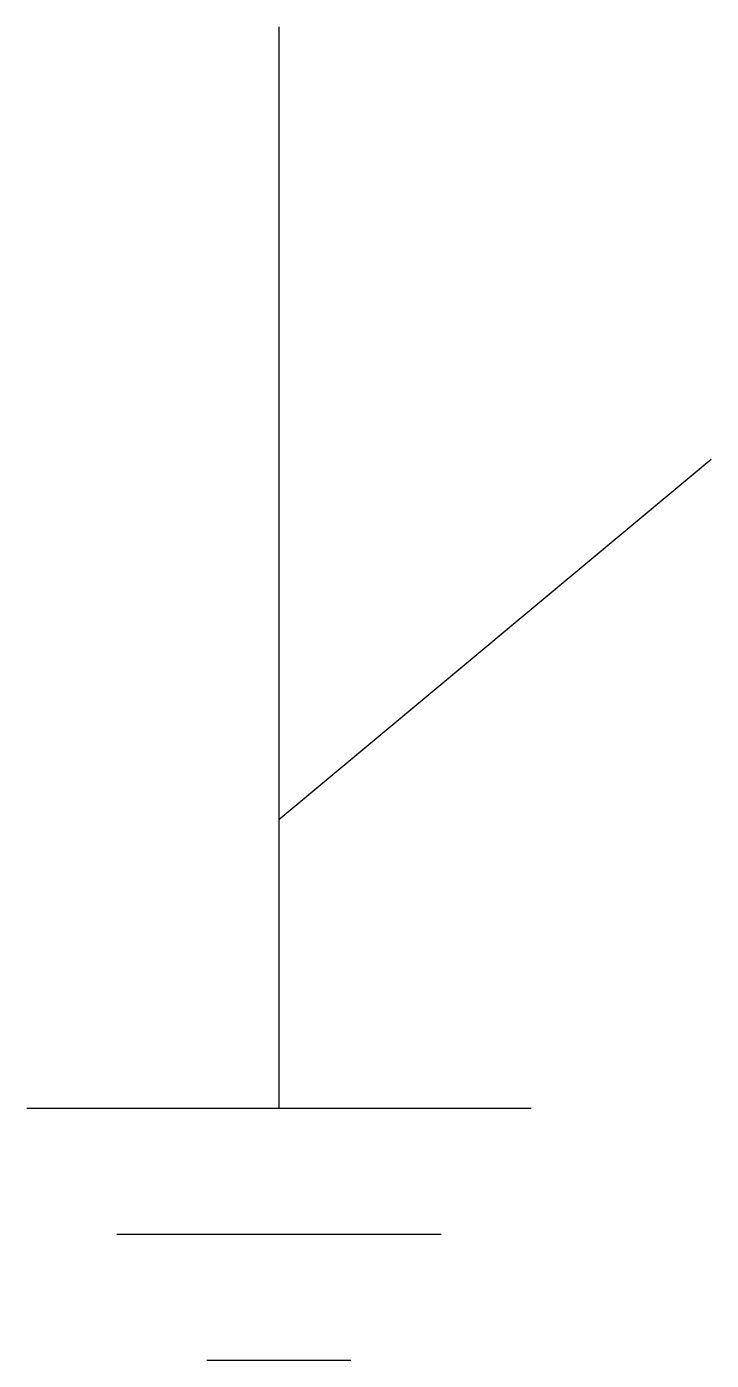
# Model space of a CAD drawing. Header units: millimetres. Extents: x -3.4 to 5.9, y -18.1 to 0.
import ezdxf
from ezdxf.enums import TextEntityAlignment as Align

# ---------------------------------------------------------------- set-up
doc = ezdxf.new("R2010")
doc.units = ezdxf.units.MM
doc.layers.get('0').update_dxf_attribs({"linetype": 'CONTINUOUS'})
doc.styles.add('ARIAL', font='arial.ttf')

# ---------------------------------------------------------------- blocks, each defined once
blk = doc.blocks.new('291_E_MV_SLD_IEC60617_earthing_switch')
at = {"true_color": 0x0000ff}
for p, q in [((0, 0), (0, -10.784)), ((0, -10.784), (5.882, -5.882)), ((0, -10.784), (0, -14.706)), ((-3.431, -14.706), (3.431, -14.706)), ((-2.206, -16.422), (2.206, -16.422)), ((-0.98, -18.137), (0.98, -18.137))]:
    blk.add_line(p, q, dxfattribs=at)
at = {"true_color": 0x0000ff, "style": 'ARIAL'}
blk.add_attdef('TAG', text='', height=2.5, dxfattribs=at).set_placement((-5.431, -2.2), align=Align.RIGHT)
at = {"color": 7, "style": 'ARIAL'}
for tag, p in [('VOLTAGE', (-5.431, -9)), ('RATED_CURRENT', (-5.431, -12)), ('SHORT_CIRCUIT_CURRENT', (-5.431, -15)), ('MANUFACTURER', (-5.431, -18))]:
    blk.add_attdef(tag, text='', height=1.7, dxfattribs=at).set_placement(p, align=Align.RIGHT)

msp = doc.modelspace()

# ---------------------------------------------------------------- block references
msp.add_blockref('291_E_MV_SLD_IEC60617_earthing_switch', (0, 0))

doc.saveas('drawing.dxf')
